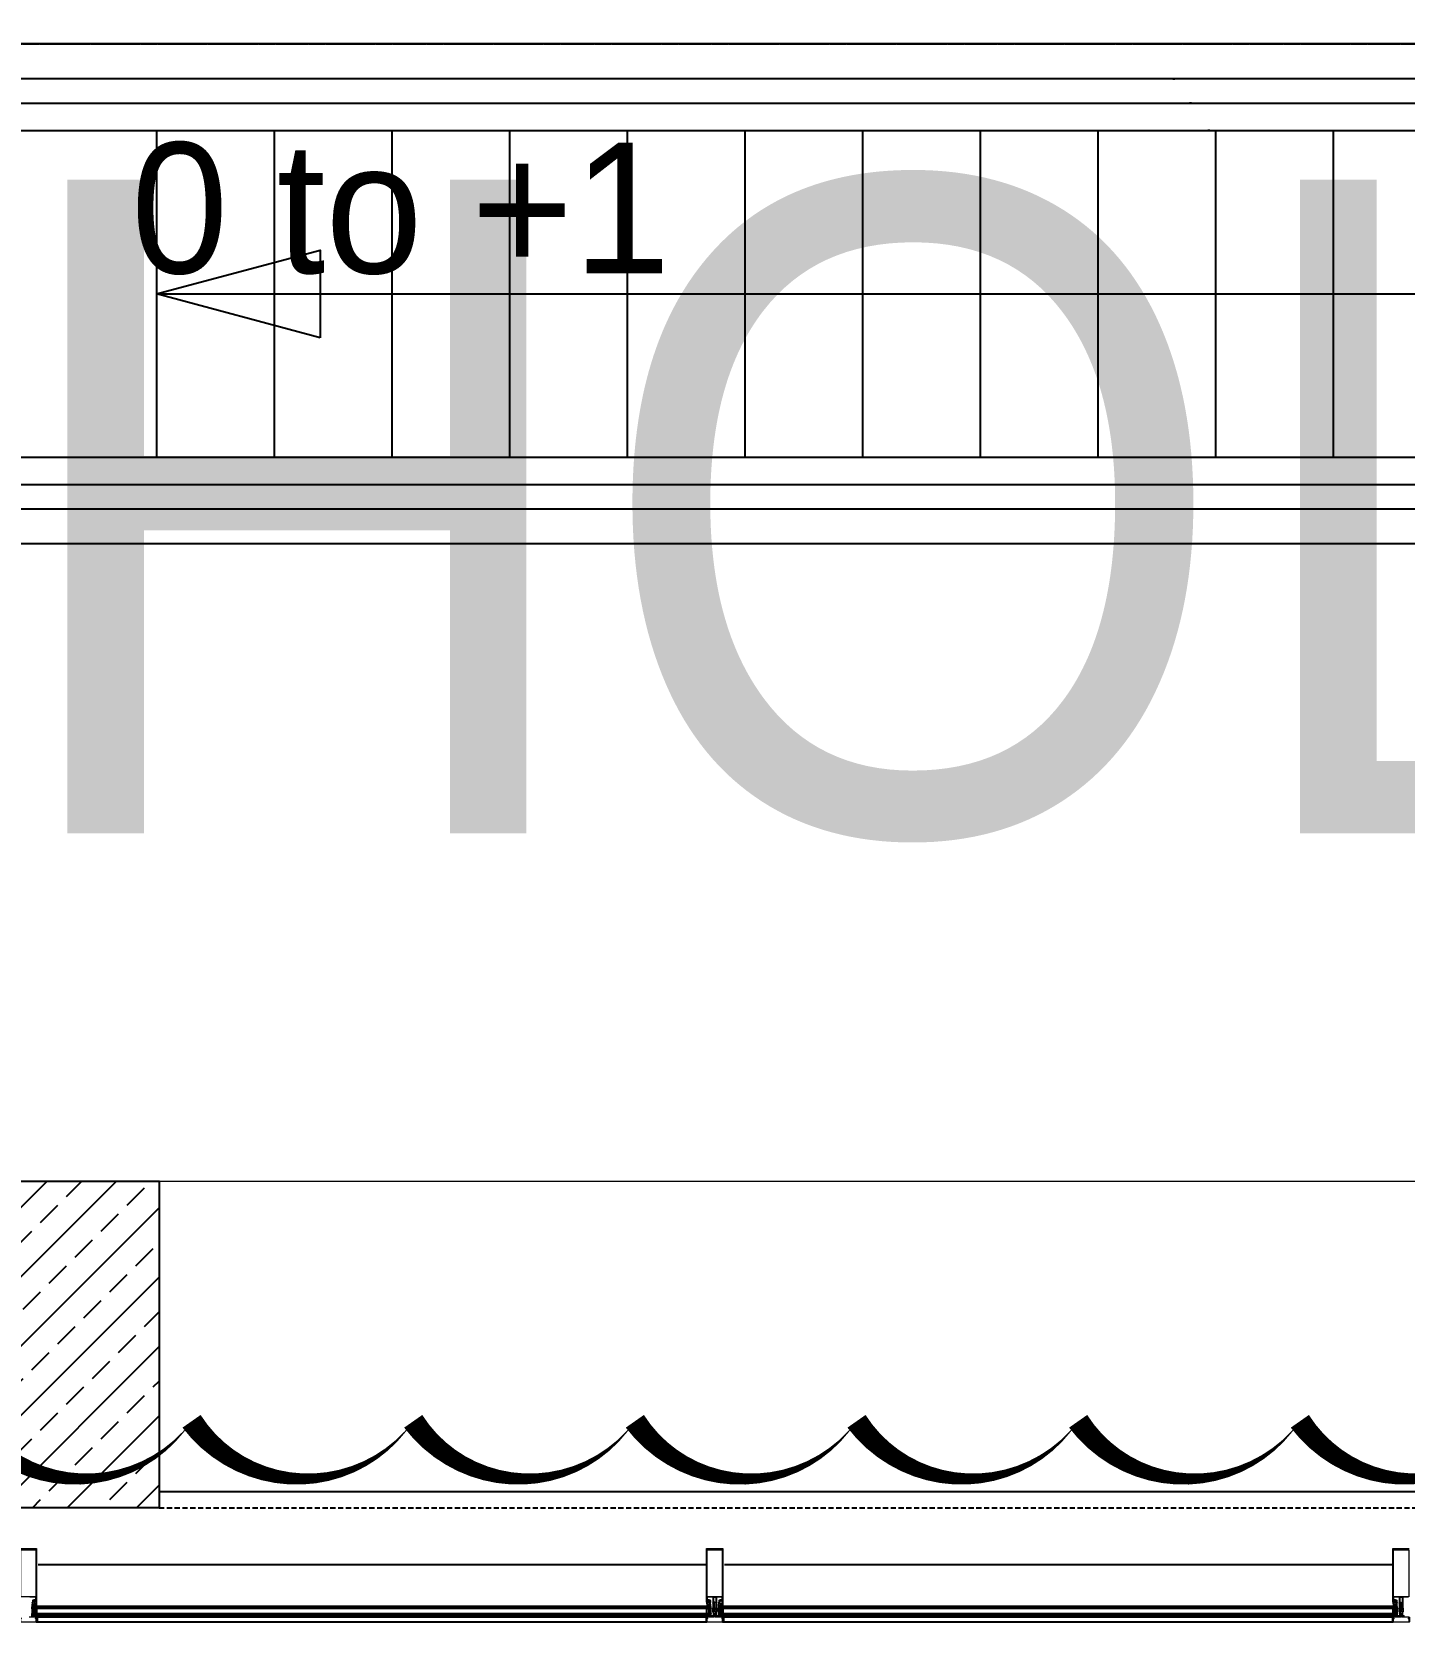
# Model space of a CAD drawing. Header units: metres. Extents: x -9891 to 773, y -8413 to 232.
# Drawn here: x -3397.4 to -2977.5, y -8413.1 to -7926.4 of the extents above; entities that cross this region are included whole.
import ezdxf

# ---------------------------------------------------------------- set-up
doc = ezdxf.new("R2010")
doc.units = ezdxf.units.M
doc.header["$LTSCALE"] = 0.01
doc.header["$MEASUREMENT"] = 0
doc.linetypes.add('DOT2', pattern=[0.125, 0, -0.125])
doc.linetypes.add('HIDDEN', pattern=[9.525, 6.35, -3.175])
doc.layers.get('0').update_dxf_attribs({"color": 30, "lineweight": 0})
for name, color, linetype, lineweight in [('Ag-040', 2, 'Continuous', 20), ('AG-Profile_Aluminium', 122, 'Continuous', 9), ('AG-Slab_Hole', 163, 'Continuous', 20), ('HOLD', 7, 'Continuous', 0)]:
    doc.layers.add(name, color=color, linetype=linetype, lineweight=lineweight)
for name, color, linetype in [('AG-ELEV-02', 152, 'Continuous'), ('AG-Hidden', 9, 'HIDDEN'), ('AR-ESCALATOR', 3, 'Continuous'), ('CAM', 1, 'Continuous'), ('V-0_Hatch_Concrete', 252, 'Continuous'), ('V-2_Column', 160, 'Continuous')]:
    doc.layers.add(name, color=color, linetype=linetype)
doc.styles.add('ARIAL-ING', font='arial.ttf')
doc.styles.add('IIS IKEA SANS', font='')
doc.styles.get('IIS IKEA SANS').set_extended_font_data('IKEA Sans')

# ---------------------------------------------------------------- blocks, each defined once
blk = doc.blocks.new('IIS_RoomInfo_2D')
at = {"style": 'IIS IKEA SANS'}
for tag, p, height in [('IIS_ROOMINFO_1:ROOMNAME', (-5.191, 1.615), 2), ('IIS_ROOMINFO_1:ROOMNO', (-5.191, -1.385), 2), ('IIS_ROOMINFO_1:ROOMM2', (-5.191, -3.635), 1.25)]:
    blk.add_attdef(tag, p, '', height=height, dxfattribs=at)
blk = doc.blocks.new('150714_ARSA$0$KOLON 80X120')
at = {"layer": 'V-0_Hatch_Concrete'}
h = blk.add_hatch(dxfattribs=at)
h.set_pattern_fill('ANSI33', color=256, scale=60)
h.set_pattern_definition([(45, (-19036.79, -4512.143), (-10.606602, 10.606602), []), (45, (-19026.183, -4512.143), (-10.606602, 10.606602), [7.5, -3.75])])
h.paths.add_polyline_path([(0, 100), (80, 100), (80, 0), (0, 0)])
at = {"layer": 'V-2_Column'}
blk.add_lwpolyline([(0, 100), (80, 100), (80, 0), (0, 0), (0, 100)], dxfattribs=at)
blk = doc.blocks.new('2VEST')
at = {"layer": 'AG-Slab_Hole', "ltscale": 0.3}
blk.add_lwpolyline([(-19400, -7600), (-11800, -7600), (-11800, -3520)], dxfattribs=at)
at = {"layer": 'AR-ESCALATOR', "linetype": 'DOT2', "ltscale": 0.001}
blk.add_line((-11850, -4120), (-20043.4, -4120), dxfattribs=at)
at = {"layer": 'AR-ESCALATOR'}
for points in [[(-11850, -4120), (-20499.9, -4120), (-20524, -4123.3, 0.286419), (-20538.4, -4134.8, 0.056277), (-20557.7, -4226.5)], [(-20558.1, -4301.5, 0.048643), (-20544.9, -4371, 0.290108), (-20530.8, -4383.3), (-20499.9, -4385), (-11850, -4385)], [(-20558.1, -5468.5, -0.048643), (-20544.9, -5399, -0.290108), (-20530.8, -5386.7), (-20499.9, -5385), (-11850, -5385)], [(-11850, -5650), (-20499.9, -5650), (-20524, -5646.7, -0.286419), (-20538.4, -5635.2, -0.056277), (-20557.7, -5543.5)]]:
    blk.add_lwpolyline(points, format="xyb", dxfattribs=at)
at = {"layer": 'AR-ESCALATOR', "linetype": 'DOT2', "ltscale": 0.001}
blk.add_lwpolyline([(-20043.4, -4120), (-11850, -4120)], dxfattribs=at)
at = {"layer": 'AR-ESCALATOR'}
for points in [[(-16370.7, -4120), (-16364.3, -4120)], [(-11850, -4226.5), (-21050, -4226.5), (-21050, -4301.5), (-11850, -4301.5)], [(-16298.6, -4226.5), (-16292.2, -4226.5)], [(-16292.2, -4226.5), (-16298.6, -4226.5)], [(-16241.4, -4301.5), (-16247.8, -4301.5)], [(-16247.8, -4301.5), (-16241.4, -4301.5)], [(-19407.7, -4385), (-19407.7, -5385)], [(-19047.7, -4385), (-19047.7, -5385)], [(-18687.7, -4385), (-18687.7, -5385)], [(-18327.7, -4385), (-18327.7, -5385)], [(-17967.7, -4385), (-17967.7, -5385)], [(-17607.7, -4385), (-17607.7, -5385)], [(-17247.7, -4385), (-17247.7, -5385)], [(-16887.7, -4385), (-16887.7, -5385)], [(-16527.7, -4385), (-16527.7, -5385)], [(-16184.8, -4385), (-16191.3, -4385)], [(-16167.7, -4385), (-16167.7, -5385)], [(-15807.7, -4385), (-15807.7, -5385)], [(-19407.7, -4885), (-11850, -4885)], [(-11850, -5543.5), (-21050, -5543.5), (-21050, -5468.5), (-11850, -5468.5)]]:
    blk.add_lwpolyline(points, dxfattribs=at)
blk.add_lwpolyline([(-18907.7, -5019), (-19407.7, -4885), (-18907.7, -4751)], close=True, dxfattribs=at)
blk = doc.blocks.new('A$C33B82F70')
at = {"layer": 'AG-ELEV-02', "ltscale": 2.5}
for p, q in [((-25200, -8150), (-17600, -8150)), ((-23525, -8374.1), (-25570.4, -8374.1)), ((-21425, -8374.1), (-23470.4, -8374.1))]:
    blk.add_line(p, q, dxfattribs=at)
at = {"layer": 'AG-ELEV-02'}
for p, q in [((-23524, -8550), (-25576, -8550)), ((-23525.1, -8534.3), (-25574.9, -8534.3)), ((-25573.5, -8534.3), (-25573.5, -8550)), ((-23526.5, -8534.3), (-23526.5, -8550)), ((-21424, -8550), (-23476, -8550)), ((-21425.1, -8534.3), (-23474.9, -8534.3)), ((-23473.5, -8534.3), (-23473.5, -8550)), ((-21426.5, -8534.3), (-21426.5, -8550)), ((-21426.5, -8534.3), (-21426.5, -8550))]:
    blk.add_line(p, q, dxfattribs=at)
at = {"layer": 'AG-Hidden', "ltscale": 250}
blk.add_line((-25200, -8200), (-17600, -8200), dxfattribs=at)
at = {"layer": 'AG-Profile_Aluminium'}
for points in [[(-25624.5, -8324.1), (-25575.5, -8324.1, -0.400911), (-25575, -8324.6), (-25575, -8488.3, -0.414214), (-25575.5, -8488.8), (-25577.3, -8488.8, -0.280185), (-25577.8, -8488.6), (-25578.2, -8487.7), (-25578.2, -8487.3), (-25577, -8487.3), (-25577, -8484.3, 0.414214), (-25577.5, -8483.8), (-25580.7, -8483.8), (-25581.2, -8483.3), (-25581.7, -8483.8), (-25584.9, -8483.8, 0.414214), (-25585.4, -8484.3), (-25585.4, -8487.3), (-25584.2, -8487.3), (-25584.2, -8487.7), (-25584.6, -8488.6, -0.280185), (-25585.1, -8488.8), (-25586.1, -8488.8, -0.414214), (-25586.6, -8488.3), (-25586.6, -8483.3, -0.414214), (-25585.1, -8481.8), (-25583.2, -8481.8), (-25583.2, -8481.3, -0.414214), (-25582.7, -8480.8), (-25579.7, -8480.8, -0.414214), (-25579.2, -8481.3), (-25579.2, -8481.8), (-25577, -8481.8), (-25577, -8475.3, 0.414214), (-25578.5, -8473.8), (-25595, -8473.8)], [(-21378.5, -8473.8), (-21395, -8473.8), (-21395, -8490.8), (-21394.4, -8490.8), (-21394.4, -8491.6, -0.414898), (-21394.6, -8491.8), (-21395, -8491.8), (-21395, -8509.8), (-21396, -8510.8), (-21397, -8510.8, -0.401727), (-21398.2, -8509.7), (-21397.7, -8509.4), (-21398.2, -8509.2), (-21398.2, -8508.3), (-21398.2, -8508.3), (-21397.7, -8508), (-21398.2, -8507.7), (-21398.2, -8506.9), (-21397.7, -8506.6), (-21398.2, -8506.3), (-21398.2, -8505.5), (-21397.7, -8505.2), (-21398.2, -8504.9), (-21398.2, -8504.1), (-21397.7, -8503.8), (-21398.2, -8503.5), (-21398.2, -8502.7), (-21397.7, -8502.4), (-21398.2, -8502.1), (-21398.2, -8501.3), (-21397.7, -8501), (-21398.2, -8500.7), (-21398.2, -8499.9), (-21397.7, -8499.6), (-21398.2, -8499.3), (-21398.2, -8498.4), (-21397.7, -8498.2), (-21398.2, -8497.9), (-21398.2, -8497), (-21397.7, -8496.7), (-21398.2, -8496.4), (-21398.2, -8495.6), (-21397.7, -8495.3), (-21398.2, -8495), (-21398.2, -8494.2), (-21397.7, -8493.9), (-21398.2, -8493.6), (-21398.2, -8493.2), (-21399.6, -8491.7, 0.414204), (-21400.3, -8491.7), (-21401.8, -8493.2), (-21401.8, -8494.3), (-21402.3, -8494.6), (-21401.8, -8494.9), (-21401.8, -8495.7), (-21402.3, -8496), (-21401.8, -8496.3), (-21401.8, -8497.2), (-21402.3, -8497.4), (-21401.8, -8497.7), (-21401.8, -8498.6), (-21402.3, -8498.9), (-21401.8, -8499.1), (-21401.8, -8500), (-21402.3, -8500.3), (-21401.8, -8500.6), (-21401.8, -8501.4), (-21402.3, -8501.7), (-21401.8, -8502), (-21401.8, -8502.8), (-21402.3, -8503.1), (-21401.8, -8503.4), (-21401.8, -8504.2), (-21402.3, -8504.5), (-21401.8, -8504.8), (-21401.8, -8505.6), (-21402.3, -8505.9), (-21401.8, -8506.2), (-21401.8, -8507), (-21402.3, -8507.3), (-21401.8, -8507.6), (-21401.8, -8508.5), (-21402.3, -8508.7), (-21401.8, -8509), (-21401.8, -8509.9), (-21402.3, -8510.2), (-21402, -8510.3, -0.259555), (-21403, -8510.8), (-21404, -8510.8), (-21405, -8509.8), (-21405, -8491.8), (-21405.4, -8491.8, -0.414214), (-21405.6, -8491.6), (-21405.6, -8490.8), (-21405, -8490.8), (-21405, -8473.8), (-21421.5, -8473.8, 0.414214), (-21423, -8475.3), (-21423, -8481.8), (-21420.8, -8481.8), (-21420.8, -8481.3, -0.414214), (-21420.3, -8480.8), (-21417.3, -8480.8, -0.414214), (-21416.8, -8481.3), (-21416.8, -8481.8), (-21414.9, -8481.8, -0.414214), (-21413.4, -8483.3), (-21413.4, -8488.3, -0.414214), (-21413.9, -8488.8), (-21414.9, -8488.8, -0.280185), (-21415.4, -8488.6), (-21415.8, -8487.7), (-21415.8, -8487.3), (-21414.6, -8487.3), (-21414.6, -8484.3, 0.414214), (-21415.1, -8483.8), (-21418.3, -8483.8), (-21418.8, -8483.3), (-21419.3, -8483.8), (-21422.5, -8483.8, 0.414214), (-21423, -8484.3), (-21423, -8487.3), (-21421.8, -8487.3), (-21421.8, -8487.7), (-21422.2, -8488.6, -0.280185), (-21422.7, -8488.8), (-21424.5, -8488.8, -0.414214), (-21425, -8488.3), (-21425, -8324.6, -0.414214), (-21424.5, -8324.1), (-21375.5, -8324.1, -0.400911)]]:
    blk.add_lwpolyline(points, format="xyb", dxfattribs=at)
for points in [[(-25576.8, -8472), (-25623.1, -8472), (-25623.1, -8328.1), (-25576.8, -8328.1)], [(-23476.8, -8472), (-23523.1, -8472), (-23523.1, -8328.1), (-23476.8, -8328.1)], [(-21376.8, -8472), (-21423.1, -8472), (-21423.1, -8328.1), (-21376.8, -8328.1)], [(-23503, -8523.6), (-23497, -8523.6), (-23497, -8517.8), (-23503, -8517.8)], [(-21403, -8523.6), (-21397, -8523.6), (-21397, -8517.8), (-21403, -8517.8)]]:
    blk.add_lwpolyline(points, close=True, dxfattribs=at)
for points in [[(-23484.2, -8487.7), (-23484.6, -8488.6, -0.280185), (-23485.1, -8488.8), (-23486.1, -8488.8, -0.414214), (-23486.6, -8488.3), (-23486.6, -8483.3, -0.414214), (-23485.1, -8481.8), (-23483.2, -8481.8), (-23483.2, -8481.3, -0.414214), (-23482.7, -8480.8), (-23479.7, -8480.8, -0.414214), (-23479.2, -8481.3), (-23479.2, -8481.8), (-23477, -8481.8), (-23477, -8475.3, 0.414214), (-23478.5, -8473.8), (-23495, -8473.8), (-23495, -8490.8), (-23494.4, -8490.8), (-23494.4, -8491.6, -0.414898), (-23494.6, -8491.8), (-23495, -8491.8), (-23495, -8509.8), (-23496, -8510.8), (-23497, -8510.8, -0.401727), (-23498.2, -8509.7), (-23497.7, -8509.4), (-23498.2, -8509.2), (-23498.2, -8508.3), (-23498.2, -8508.3), (-23497.7, -8508), (-23498.2, -8507.7), (-23498.2, -8506.9), (-23497.7, -8506.6), (-23498.2, -8506.3), (-23498.2, -8505.5), (-23497.7, -8505.2), (-23498.2, -8504.9), (-23498.2, -8504.1), (-23497.7, -8503.8), (-23498.2, -8503.5), (-23498.2, -8502.7), (-23497.7, -8502.4), (-23498.2, -8502.1), (-23498.2, -8501.3), (-23497.7, -8501), (-23498.2, -8500.7), (-23498.2, -8499.9), (-23497.7, -8499.6), (-23498.2, -8499.3), (-23498.2, -8498.4), (-23497.7, -8498.2), (-23498.2, -8497.9), (-23498.2, -8497), (-23497.7, -8496.7), (-23498.2, -8496.4), (-23498.2, -8495.6), (-23497.7, -8495.3), (-23498.2, -8495), (-23498.2, -8494.2), (-23497.7, -8493.9), (-23498.2, -8493.6), (-23498.2, -8493.2), (-23499.6, -8491.7, 0.414204), (-23500.3, -8491.7), (-23501.8, -8493.2), (-23501.8, -8494.3), (-23502.3, -8494.6), (-23501.8, -8494.9), (-23501.8, -8495.7), (-23502.3, -8496), (-23501.8, -8496.3), (-23501.8, -8497.2), (-23502.3, -8497.4), (-23501.8, -8497.7), (-23501.8, -8498.6), (-23502.3, -8498.9), (-23501.8, -8499.1), (-23501.8, -8500), (-23502.3, -8500.3), (-23501.8, -8500.6), (-23501.8, -8501.4), (-23502.3, -8501.7), (-23501.8, -8502), (-23501.8, -8502.8), (-23502.3, -8503.1), (-23501.8, -8503.4), (-23501.8, -8504.2), (-23502.3, -8504.5), (-23501.8, -8504.8), (-23501.8, -8505.6), (-23502.3, -8505.9), (-23501.8, -8506.2), (-23501.8, -8507), (-23502.3, -8507.3), (-23501.8, -8507.6), (-23501.8, -8508.5), (-23502.3, -8508.7), (-23501.8, -8509), (-23501.8, -8509.9), (-23502.3, -8510.2), (-23502, -8510.3, -0.259555), (-23503, -8510.8), (-23504, -8510.8), (-23505, -8509.8), (-23505, -8491.8), (-23505.4, -8491.8, -0.414214), (-23505.6, -8491.6), (-23505.6, -8490.8), (-23505, -8490.8), (-23505, -8473.8), (-23521.5, -8473.8, 0.414214), (-23523, -8475.3), (-23523, -8481.8), (-23520.8, -8481.8), (-23520.8, -8481.3, -0.414214), (-23520.3, -8480.8), (-23517.3, -8480.8, -0.414214), (-23516.8, -8481.3), (-23516.8, -8481.8), (-23514.9, -8481.8, -0.414214), (-23513.4, -8483.3), (-23513.4, -8488.3, -0.414214), (-23513.9, -8488.8), (-23514.9, -8488.8, -0.280185), (-23515.4, -8488.6), (-23515.8, -8487.7), (-23515.8, -8487.3), (-23514.6, -8487.3), (-23514.6, -8484.3, 0.414214), (-23515.1, -8483.8), (-23518.3, -8483.8), (-23518.8, -8483.3), (-23519.3, -8483.8), (-23522.5, -8483.8, 0.414214), (-23523, -8484.3), (-23523, -8487.3), (-23521.8, -8487.3), (-23521.8, -8487.7), (-23522.2, -8488.6, -0.280185), (-23522.7, -8488.8), (-23524.5, -8488.8, -0.414214), (-23525, -8488.3), (-23525, -8324.6, -0.414214), (-23524.5, -8324.1), (-23475.5, -8324.1, -0.400911), (-23475, -8324.6), (-23475, -8488.3, -0.414214), (-23475.5, -8488.8), (-23477.3, -8488.8, -0.280185), (-23477.8, -8488.6), (-23478.2, -8487.7), (-23478.2, -8487.3), (-23477, -8487.3), (-23477, -8484.3, 0.414214), (-23477.5, -8483.8), (-23480.7, -8483.8), (-23481.2, -8483.3), (-23481.7, -8483.8), (-23484.9, -8483.8, 0.414214), (-23485.4, -8484.3), (-23485.4, -8487.3), (-23484.2, -8487.3)], [(-23498.2, -8529.1), (-23498.2, -8529.5), (-23497.8, -8530.4, 0.280182), (-23497.3, -8530.6), (-23495.5, -8530.6, 0.414214), (-23495, -8530.1), (-23495, -8520.7, -0.198912), (-23494.4, -8519.3), (-23493.6, -8518.4, 0.198912), (-23493, -8517), (-23493, -8507.1, 0.414214), (-23493.5, -8506.6), (-23494.3, -8506.6, 0.414214), (-23494.8, -8507.1), (-23494.8, -8515.4, -0.414156), (-23495.3, -8515.9), (-23498.7, -8515.9, -0.414272), (-23499.2, -8515.4), (-23499.2, -8514.4, -0.414214), (-23499.1, -8514.3), (-23498.8, -8514.3, -0.244698), (-23498.7, -8514.3), (-23498.1, -8515.3, 0.414214), (-23497.8, -8515.3), (-23497.4, -8515.1), (-23498.4, -8513.8, 0.244698), (-23498.6, -8513.7), (-23498.9, -8513.7, -0.414214), (-23499.2, -8513.4), (-23499.2, -8512.1, -0.414214), (-23499.1, -8512), (-23498.8, -8512, -0.244698), (-23498.7, -8512.1), (-23498.1, -8513.1, 0.414214), (-23497.8, -8513.1), (-23497.4, -8512.9), (-23498.4, -8511.6, 0.244698), (-23498.6, -8511.4), (-23498.9, -8511.4, -0.414214), (-23499.2, -8511.1), (-23499.2, -8509.9, -0.414214), (-23499.1, -8509.8), (-23498.8, -8509.8, -0.244698), (-23498.7, -8509.8), (-23498.1, -8510.8, 0.414214), (-23497.8, -8510.9), (-23497.4, -8510.7), (-23498.4, -8509.3, 0.244698), (-23498.6, -8509.2), (-23498.9, -8509.2, -0.414214), (-23499.2, -8508.9), (-23499.2, -8507.7, -0.414214), (-23499.1, -8507.6), (-23498.8, -8507.6, -0.244698), (-23498.7, -8507.6), (-23498.1, -8508.6, 0.414214), (-23497.8, -8508.7), (-23497.4, -8508.4), (-23498.4, -8507.1, 0.244698), (-23498.6, -8507), (-23498.9, -8507, -0.414214), (-23499.2, -8506.7), (-23499.2, -8505.4, -0.414214), (-23499.1, -8505.3), (-23499, -8505.3, -0.244698), (-23498.9, -8505.4), (-23498.1, -8506.6, 0.414214), (-23497.8, -8506.6), (-23497.4, -8506.4), (-23499.1, -8504.1, 0), (-23499.1, -8504.1, 0.244698), (-23499.9, -8503.6), (-23500.1, -8503.6, 0.244698), (-23501, -8504.1), (-23502.6, -8506.4), (-23502.2, -8506.6, 0.414214), (-23502, -8506.6), (-23501.1, -8505.4, -0.244698), (-23501.1, -8505.3), (-23500.9, -8505.3, -0.414214), (-23500.8, -8505.4), (-23500.8, -8506.7, -0.414214), (-23501.1, -8507), (-23501.4, -8507, 0.244698), (-23501.6, -8507.1), (-23502.6, -8508.4), (-23502.2, -8508.7, 0.414214), (-23502, -8508.6), (-23501.3, -8507.6, -0.244698), (-23501.2, -8507.6), (-23500.9, -8507.6, -0.414214), (-23500.8, -8507.7), (-23500.8, -8508.9, -0.414214), (-23501.1, -8509.2), (-23501.4, -8509.2, 0.244698), (-23501.6, -8509.3), (-23502.6, -8510.7), (-23502.2, -8510.9, 0.414214), (-23502, -8510.8), (-23501.3, -8509.8, -0.244698), (-23501.2, -8509.8), (-23500.9, -8509.8, -0.414214), (-23500.8, -8509.9), (-23500.8, -8511.1, -0.414214), (-23501.1, -8511.4), (-23501.4, -8511.4, 0.244698), (-23501.6, -8511.6), (-23502.6, -8512.9), (-23502.2, -8513.1, 0.414214), (-23502, -8513.1), (-23501.3, -8512.1, -0.244698), (-23501.2, -8512), (-23500.9, -8512, -0.414214), (-23500.8, -8512.1), (-23500.8, -8513.4, -0.414214), (-23501.1, -8513.7), (-23501.4, -8513.7, 0.244698), (-23501.6, -8513.8), (-23502.6, -8515.1), (-23502.2, -8515.3, 0.414214), (-23502, -8515.3), (-23501.3, -8514.3, -0.244698), (-23501.2, -8514.3), (-23500.9, -8514.3, -0.414214), (-23500.8, -8514.4), (-23500.8, -8515.4, -0.414214), (-23501.3, -8515.9), (-23504.7, -8515.9, -0.414214), (-23505.2, -8515.4), (-23505.2, -8507.1, 0.414214), (-23505.7, -8506.6), (-23506.5, -8506.6, 0.414214), (-23507, -8507.1), (-23507, -8517, 0.198912), (-23506.4, -8518.4), (-23505.6, -8519.3, -0.198912), (-23505, -8520.7), (-23505, -8530.1, 0.414214), (-23504.5, -8530.6), (-23502.7, -8530.6, 0.280182), (-23502.2, -8530.4), (-23501.8, -8529.5), (-23501.8, -8529.1), (-23503, -8529.1), (-23503, -8526.1, -0.414214), (-23502.5, -8525.6), (-23500.5, -8525.6), (-23500, -8525.1), (-23499.5, -8525.6), (-23497.5, -8525.6, -0.414214), (-23497, -8526.1), (-23497, -8529.1)], [(-23499.6, -8489.1, 0.414204), (-23500.3, -8489.1), (-23502.3, -8491.1, -0.668177), (-23503.1, -8490.7), (-23503.1, -8473.8), (-23496.8, -8473.8), (-23496.8, -8490.7, -0.668169), (-23497.7, -8491.1)], [(-21398.2, -8529.1), (-21398.2, -8529.5), (-21397.8, -8530.4, 0.280182), (-21397.3, -8530.6), (-21395.5, -8530.6, 0.414214), (-21395, -8530.1), (-21395, -8520.7, -0.198912), (-21394.4, -8519.3), (-21393.6, -8518.4, 0.198912), (-21393, -8517), (-21393, -8507.1, 0.414214), (-21393.5, -8506.6), (-21394.3, -8506.6, 0.414214), (-21394.8, -8507.1), (-21394.8, -8515.4, -0.414156), (-21395.3, -8515.9), (-21398.7, -8515.9, -0.414272), (-21399.2, -8515.4), (-21399.2, -8514.4, -0.414214), (-21399.1, -8514.3), (-21398.8, -8514.3, -0.244698), (-21398.7, -8514.3), (-21398.1, -8515.3, 0.414214), (-21397.8, -8515.3), (-21397.4, -8515.1), (-21398.4, -8513.8, 0.244698), (-21398.6, -8513.7), (-21398.9, -8513.7, -0.414214), (-21399.2, -8513.4), (-21399.2, -8512.1, -0.414214), (-21399.1, -8512), (-21398.8, -8512, -0.244698), (-21398.7, -8512.1), (-21398.1, -8513.1, 0.414214), (-21397.8, -8513.1), (-21397.4, -8512.9), (-21398.4, -8511.6, 0.244698), (-21398.6, -8511.4), (-21398.9, -8511.4, -0.414214), (-21399.2, -8511.1), (-21399.2, -8509.9, -0.414214), (-21399.1, -8509.8), (-21398.8, -8509.8, -0.244698), (-21398.7, -8509.8), (-21398.1, -8510.8, 0.414214), (-21397.8, -8510.9), (-21397.4, -8510.7), (-21398.4, -8509.3, 0.244698), (-21398.6, -8509.2), (-21398.9, -8509.2, -0.414214), (-21399.2, -8508.9), (-21399.2, -8507.7, -0.414214), (-21399.1, -8507.6), (-21398.8, -8507.6, -0.244698), (-21398.7, -8507.6), (-21398.1, -8508.6, 0.414214), (-21397.8, -8508.7), (-21397.4, -8508.4), (-21398.4, -8507.1, 0.244698), (-21398.6, -8507), (-21398.9, -8507, -0.414214), (-21399.2, -8506.7), (-21399.2, -8505.4, -0.414214), (-21399.1, -8505.3), (-21399, -8505.3, -0.244698), (-21398.9, -8505.4), (-21398.1, -8506.6, 0.414214), (-21397.8, -8506.6), (-21397.4, -8506.4), (-21399.1, -8504.1, 0), (-21399.1, -8504.1, 0.244698), (-21399.9, -8503.6), (-21400.1, -8503.6, 0.244698), (-21401, -8504.1), (-21402.6, -8506.4), (-21402.2, -8506.6, 0.414214), (-21402, -8506.6), (-21401.1, -8505.4, -0.244698), (-21401.1, -8505.3), (-21400.9, -8505.3, -0.414214), (-21400.8, -8505.4), (-21400.8, -8506.7, -0.414214), (-21401.1, -8507), (-21401.4, -8507, 0.244698), (-21401.6, -8507.1), (-21402.6, -8508.4), (-21402.2, -8508.7, 0.414214), (-21402, -8508.6), (-21401.3, -8507.6, -0.244698), (-21401.2, -8507.6), (-21400.9, -8507.6, -0.414214), (-21400.8, -8507.7), (-21400.8, -8508.9, -0.414214), (-21401.1, -8509.2), (-21401.4, -8509.2, 0.244698), (-21401.6, -8509.3), (-21402.6, -8510.7), (-21402.2, -8510.9, 0.414214), (-21402, -8510.8), (-21401.3, -8509.8, -0.244698), (-21401.2, -8509.8), (-21400.9, -8509.8, -0.414214), (-21400.8, -8509.9), (-21400.8, -8511.1, -0.414214), (-21401.1, -8511.4), (-21401.4, -8511.4, 0.244698), (-21401.6, -8511.6), (-21402.6, -8512.9), (-21402.2, -8513.1, 0.414214), (-21402, -8513.1), (-21401.3, -8512.1, -0.244698), (-21401.2, -8512), (-21400.9, -8512, -0.414214), (-21400.8, -8512.1), (-21400.8, -8513.4, -0.414214), (-21401.1, -8513.7), (-21401.4, -8513.7, 0.244698), (-21401.6, -8513.8), (-21402.6, -8515.1), (-21402.2, -8515.3, 0.414214), (-21402, -8515.3), (-21401.3, -8514.3, -0.244698), (-21401.2, -8514.3), (-21400.9, -8514.3, -0.414214), (-21400.8, -8514.4), (-21400.8, -8515.4, -0.414214), (-21401.3, -8515.9), (-21404.7, -8515.9, -0.414214), (-21405.2, -8515.4), (-21405.2, -8507.1, 0.414214), (-21405.7, -8506.6), (-21406.5, -8506.6, 0.414214), (-21407, -8507.1), (-21407, -8517, 0.198912), (-21406.4, -8518.4), (-21405.6, -8519.3, -0.198912), (-21405, -8520.7), (-21405, -8530.1, 0.414214), (-21404.5, -8530.6), (-21402.7, -8530.6, 0.280182), (-21402.2, -8530.4), (-21401.8, -8529.5), (-21401.8, -8529.1), (-21403, -8529.1), (-21403, -8526.1, -0.414214), (-21402.5, -8525.6), (-21400.5, -8525.6), (-21400, -8525.1), (-21399.5, -8525.6), (-21397.5, -8525.6, -0.414214), (-21397, -8526.1), (-21397, -8529.1)], [(-21399.6, -8489.1, 0.414204), (-21400.3, -8489.1), (-21402.3, -8491.1, -0.668177), (-21403.1, -8490.7), (-21403.1, -8473.8), (-21396.8, -8473.8), (-21396.8, -8490.7, -0.668169), (-21397.7, -8491.1)], [(-25600, -8548.7), (-25576, -8548.7, 0.415475), (-25575.8, -8548.5), (-25575.8, -8540.6), (-25577.2, -8539.5, -0.734294), (-25575.8, -8536.3, 0.180054), (-25575.2, -8536.1), (-25575.2, -8534.7, -1.029401), (-25574.5, -8534.7), (-25574.5, -8548.5, -0.414214), (-25576, -8550), (-25624, -8550, -0.414214), (-25625.5, -8548.5), (-25625.5, -8534.7, -1.029594), (-25624.8, -8534.7), (-25624.8, -8536.1, 0.18004), (-25624.2, -8536.3, -0.734976), (-25622.8, -8539.5), (-25624.2, -8540.6), (-25624.2, -8548.5, 0.415536), (-25624, -8548.7)], [(-23500, -8548.7), (-23476, -8548.7, 0.415475), (-23475.8, -8548.5), (-23475.8, -8540.6), (-23477.2, -8539.5, -0.734294), (-23475.8, -8536.3, 0.180054), (-23475.2, -8536.1), (-23475.2, -8534.7, -1.029401), (-23474.5, -8534.7), (-23474.5, -8548.5, -0.414214), (-23476, -8550), (-23524, -8550, -0.414214), (-23525.5, -8548.5), (-23525.5, -8534.7, -1.029594), (-23524.8, -8534.7), (-23524.8, -8536.1, 0.18004), (-23524.2, -8536.3, -0.734976), (-23522.8, -8539.5), (-23524.2, -8540.6), (-23524.2, -8548.5, 0.415536), (-23524, -8548.7)], [(-21400, -8548.7), (-21376, -8548.7, 0.415475), (-21375.8, -8548.5), (-21375.8, -8540.6), (-21377.2, -8539.5, -0.734294), (-21375.8, -8536.3, 0.180054), (-21375.2, -8536.1), (-21375.2, -8534.7, -1.029401), (-21374.5, -8534.7), (-21374.5, -8548.5, -0.414214), (-21376, -8550), (-21424, -8550, -0.414214), (-21425.5, -8548.5), (-21425.5, -8534.7, -1.029594), (-21424.8, -8534.7), (-21424.8, -8536.1, 0.18004), (-21424.2, -8536.3, -0.734976), (-21422.8, -8539.5), (-21424.2, -8540.6), (-21424.2, -8548.5, 0.415536), (-21424, -8548.7)]]:
    blk.add_lwpolyline(points, format="xyb", close=True, dxfattribs=at)
at = {"layer": 'AG-Profile_Aluminium', "color": 9}
for points in [[(-25585.1, -8501.9, -0.433199), (-25588.3, -8498.9), (-25587.4, -8490.1, 0.414214), (-25587.7, -8489.8), (-25588.1, -8489.8, -0.414214), (-25588.4, -8489.5), (-25588.4, -8489.1, -0.414214), (-25588.1, -8488.8), (-25585.1, -8488.8, 0.414214), (-25584.1, -8487.8), (-25584.1, -8486.5), (-25585.1, -8486.5), (-25585.1, -8486, -0.384615), (-25577.3, -8486), (-25577.3, -8486.5), (-25578.4, -8486.5), (-25578.4, -8487.8, 0.414214), (-25577.4, -8488.8), (-25575, -8488.8), (-25575.3, -8500.5, -0.213288), (-25576.7, -8501.8, 0.005109)], [(-25576.5, -8498.8), (-25577, -8498.8), (-25577.1, -8498.3), (-25585.3, -8497.4), (-25585.4, -8497.8), (-25585.9, -8497.8), (-25586.8, -8498.9, 0.436697), (-25584.6, -8500.9, -0.010178), (-25576.6, -8500.7, 0.26621), (-25576.3, -8500.2), (-25576, -8499.3, 0.414214)], [(-25584.3, -8495, -0.425894), (-25584.8, -8494.4), (-25584.4, -8492.3, -0.3686), (-25583.9, -8491.8), (-25579, -8491.8, -0.375315), (-25578.5, -8492.3), (-25578.1, -8495.1, -0.490444), (-25578.6, -8495.6)], [(-25582.6, -8485.7, -0.142901), (-25579.9, -8485.7), (-25579.9, -8488.5, -0.414214), (-25580.2, -8488.8), (-25582.3, -8488.8, -0.414214), (-25582.6, -8488.5)], [(-23514.9, -8501.9, 0.433199), (-23511.7, -8498.9), (-23512.6, -8490.1, -0.414214), (-23512.3, -8489.8), (-23511.9, -8489.8, 0.414214), (-23511.6, -8489.5), (-23511.6, -8489.1, 0.414214), (-23511.9, -8488.8), (-23514.9, -8488.8, -0.414214), (-23515.9, -8487.8), (-23515.9, -8486.5), (-23514.9, -8486.5), (-23514.9, -8486, 0.384615), (-23522.7, -8486), (-23522.7, -8486.5), (-23521.6, -8486.5), (-23521.6, -8487.8, -0.414214), (-23522.6, -8488.8), (-23525, -8488.8), (-23524.7, -8500.5, 0.213288), (-23523.3, -8501.8, -0.005109)], [(-23523.5, -8498.8), (-23523, -8498.8), (-23522.9, -8498.3), (-23514.7, -8497.4), (-23514.6, -8497.8), (-23514.1, -8497.8), (-23513.2, -8498.9, -0.436697), (-23515.4, -8500.9, 0.010178), (-23523.4, -8500.7, -0.26621), (-23523.7, -8500.2), (-23524, -8499.3, -0.414214)], [(-23515.7, -8495, 0.425894), (-23515.2, -8494.4), (-23515.6, -8492.3, 0.3686), (-23516.1, -8491.8), (-23521, -8491.8, 0.375315), (-23521.5, -8492.3), (-23521.9, -8495.1, 0.490444), (-23521.4, -8495.6)], [(-23517.4, -8485.7, 0.142901), (-23520.1, -8485.7), (-23520.1, -8488.5, 0.414214), (-23519.8, -8488.8), (-23517.7, -8488.8, 0.414214), (-23517.4, -8488.5)], [(-23485.1, -8501.9, -0.433199), (-23488.3, -8498.9), (-23487.4, -8490.1, 0.414214), (-23487.7, -8489.8), (-23488.1, -8489.8, -0.414214), (-23488.4, -8489.5), (-23488.4, -8489.1, -0.414214), (-23488.1, -8488.8), (-23485.1, -8488.8, 0.414214), (-23484.1, -8487.8), (-23484.1, -8486.5), (-23485.1, -8486.5), (-23485.1, -8486, -0.384615), (-23477.3, -8486), (-23477.3, -8486.5), (-23478.4, -8486.5), (-23478.4, -8487.8, 0.414214), (-23477.4, -8488.8), (-23475, -8488.8), (-23475.3, -8500.5, -0.213288), (-23476.7, -8501.8, 0.005109)], [(-23476.5, -8498.8), (-23477, -8498.8), (-23477.1, -8498.3), (-23485.3, -8497.4), (-23485.4, -8497.8), (-23485.9, -8497.8), (-23486.8, -8498.9, 0.436697), (-23484.6, -8500.9, -0.010178), (-23476.6, -8500.7, 0.26621), (-23476.3, -8500.2), (-23476, -8499.3, 0.414214)], [(-23484.3, -8495, -0.425894), (-23484.8, -8494.4), (-23484.4, -8492.3, -0.3686), (-23483.9, -8491.8), (-23479, -8491.8, -0.375315), (-23478.5, -8492.3), (-23478.1, -8495.1, -0.490444), (-23478.6, -8495.6)], [(-21414.9, -8501.9, 0.433199), (-21411.7, -8498.9), (-21412.6, -8490.1, -0.414214), (-21412.3, -8489.8), (-21411.9, -8489.8, 0.414214), (-21411.6, -8489.5), (-21411.6, -8489.1, 0.414214), (-21411.9, -8488.8), (-21414.9, -8488.8, -0.414214), (-21415.9, -8487.8), (-21415.9, -8486.5), (-21414.9, -8486.5), (-21414.9, -8486, 0.384615), (-21422.7, -8486), (-21422.7, -8486.5), (-21421.6, -8486.5), (-21421.6, -8487.8, -0.414214), (-21422.6, -8488.8), (-21425, -8488.8), (-21424.7, -8500.5, 0.213288), (-21423.3, -8501.8, -0.005109)], [(-21423.5, -8498.8), (-21423, -8498.8), (-21422.9, -8498.3), (-21414.7, -8497.4), (-21414.6, -8497.8), (-21414.1, -8497.8), (-21413.2, -8498.9, -0.436697), (-21415.4, -8500.9, 0.010178), (-21423.4, -8500.7, -0.26621), (-21423.7, -8500.2), (-21424, -8499.3, -0.414214)], [(-21415.7, -8495, 0.425894), (-21415.2, -8494.4), (-21415.6, -8492.3, 0.3686), (-21416.1, -8491.8), (-21421, -8491.8, 0.375315), (-21421.5, -8492.3), (-21421.9, -8495.1, 0.490444), (-21421.4, -8495.6)], [(-21417.4, -8485.7, 0.142901), (-21420.1, -8485.7), (-21420.1, -8488.5, 0.414214), (-21419.8, -8488.8), (-21417.7, -8488.8, 0.414214), (-21417.4, -8488.5)], [(-23486.4, -8530.5), (-23486.8, -8531.4), (-23487.7, -8531.4), (-23487.4, -8530.5, 0.834458), (-23487.9, -8530.5), (-23488.3, -8531.4), (-23489.2, -8531.4), (-23488.9, -8530.5, 0.834458), (-23489.4, -8530.5), (-23489.8, -8531.4), (-23490.7, -8531.4), (-23490.8, -8531.1, 0.363249), (-23491, -8530.9), (-23497.4, -8530.9, -0.414214), (-23498.4, -8529.9), (-23498.4, -8529.1), (-23497.3, -8529.1), (-23497.3, -8528.6, 0.543452), (-23502.7, -8528.6), (-23502.7, -8529.1), (-23501.7, -8529.1), (-23501.7, -8529.9, -0.414214), (-23502.7, -8530.9), (-23509, -8530.9, 0.363249), (-23509.3, -8531.1), (-23509.3, -8531.4), (-23510.2, -8531.4), (-23510.8, -8530.6, 0.834458), (-23511.3, -8530.6), (-23510.8, -8531.4), (-23511.7, -8531.4), (-23512.3, -8530.6, 0.834458), (-23512.8, -8530.6), (-23512.3, -8531.4), (-23513.2, -8531.4), (-23513.8, -8530.6, 0.834458), (-23514.3, -8530.6), (-23513.8, -8531.4), (-23514.7, -8531.4), (-23515.3, -8530.6, 0.834458), (-23515.8, -8530.6), (-23515.3, -8531.4), (-23516.2, -8531.4), (-23516.8, -8530.6, 0.834458), (-23517.3, -8530.6), (-23516.8, -8531.4), (-23517.7, -8531.4), (-23518.3, -8530.6, 0.834458), (-23518.8, -8530.6), (-23518.3, -8531.4), (-23519.2, -8531.4), (-23519.8, -8530.6, 0.834458), (-23520.3, -8530.6), (-23519.8, -8531.4), (-23520.7, -8531.4), (-23521.3, -8530.6, 0.834458), (-23521.8, -8530.6), (-23521.3, -8531.4), (-23522.2, -8531.4), (-23522.8, -8530.6, 0.834458), (-23523.3, -8530.6), (-23522.8, -8531.4), (-23523.7, -8531.4), (-23524.3, -8530.6, 0.833224), (-23524.8, -8530.6), (-23524.8, -8530.7, -0.121295), (-23524.5, -8531.5, -0.083975), (-23526.7, -8530.4, 0.853065), (-23526.9, -8530.8, -0.075674), (-23525.1, -8533.1, 0.344474), (-23524.1, -8533.9), (-23502.2, -8533.9, 0.253164), (-23501.4, -8533.4, -0.541002), (-23498.6, -8533.4, 0.253164), (-23497.8, -8533.9), (-23475.9, -8533.9, 0.344474), (-23474.9, -8533.1, -0.075525), (-23473.2, -8530.8, 0.853065), (-23473.5, -8530.4, -0.085692), (-23475.5, -8531.5, -0.114183), (-23475.3, -8530.6), (-23475.4, -8530.5, 0.833224), (-23475.9, -8530.5), (-23476.3, -8531.4), (-23477.2, -8531.4), (-23476.9, -8530.5, 0.834458), (-23477.4, -8530.5), (-23477.8, -8531.4), (-23478.7, -8531.4), (-23478.4, -8530.5, 0.834458), (-23478.9, -8530.5), (-23479.3, -8531.4), (-23480.2, -8531.4), (-23479.9, -8530.5, 0.834458), (-23480.4, -8530.5), (-23480.8, -8531.4), (-23481.7, -8531.4), (-23481.4, -8530.5, 0.834458), (-23481.9, -8530.5), (-23482.3, -8531.4), (-23483.2, -8531.4), (-23482.9, -8530.5, 0.834458), (-23483.4, -8530.5), (-23483.8, -8531.4), (-23484.7, -8531.4), (-23484.4, -8530.5, 0.834458), (-23484.9, -8530.5), (-23485.3, -8531.4), (-23486.2, -8531.4), (-23485.9, -8530.5, 0.834458)]]:
    blk.add_lwpolyline(points, format="xyb", close=True, dxfattribs=at)
for points in [[(-25597.8, -8533.9), (-25575.9, -8533.9, 0.344474), (-25574.9, -8533.1, -0.075525), (-25573.2, -8530.8, 0.853065), (-25573.5, -8530.4, -0.085692), (-25575.5, -8531.5, -0.114183), (-25575.3, -8530.6), (-25575.4, -8530.5, 0.833224), (-25575.9, -8530.5), (-25576.3, -8531.4), (-25577.2, -8531.4), (-25576.9, -8530.5, 0.834458), (-25577.4, -8530.5), (-25577.8, -8531.4), (-25578.7, -8531.4), (-25578.4, -8530.5, 0.834458), (-25578.9, -8530.5), (-25579.3, -8531.4), (-25580.2, -8531.4), (-25579.9, -8530.5, 0.834458), (-25580.4, -8530.5), (-25580.8, -8531.4), (-25581.7, -8531.4), (-25581.4, -8530.5, 0.834458), (-25581.9, -8530.5), (-25582.3, -8531.4), (-25583.2, -8531.4), (-25582.9, -8530.5, 0.834458), (-25583.4, -8530.5), (-25583.8, -8531.4), (-25584.7, -8531.4), (-25584.4, -8530.5, 0.834458), (-25584.9, -8530.5), (-25585.3, -8531.4), (-25586.2, -8531.4), (-25585.9, -8530.5, 0.834458), (-25586.4, -8530.5), (-25586.8, -8531.4), (-25587.7, -8531.4), (-25587.4, -8530.5, 0.834458), (-25587.9, -8530.5), (-25588.3, -8531.4), (-25589.2, -8531.4), (-25588.9, -8530.5, 0.834458), (-25589.4, -8530.5), (-25589.8, -8531.4)], [(-21389.8, -8531.4), (-21390.7, -8531.4), (-21390.8, -8531.1, 0.363249), (-21391, -8530.9), (-21397.4, -8530.9, -0.414214), (-21398.4, -8529.9), (-21398.4, -8529.1), (-21397.3, -8529.1), (-21397.3, -8528.6, 0.543452), (-21402.7, -8528.6), (-21402.7, -8529.1), (-21401.7, -8529.1), (-21401.7, -8529.9, -0.414214), (-21402.7, -8530.9), (-21409, -8530.9, 0.363249), (-21409.3, -8531.1), (-21409.3, -8531.4), (-21410.2, -8531.4), (-21410.8, -8530.6, 0.834458), (-21411.3, -8530.6), (-21410.8, -8531.4), (-21411.7, -8531.4), (-21412.3, -8530.6, 0.834458), (-21412.8, -8530.6), (-21412.3, -8531.4), (-21413.2, -8531.4), (-21413.8, -8530.6, 0.834458), (-21414.3, -8530.6), (-21413.8, -8531.4), (-21414.7, -8531.4), (-21415.3, -8530.6, 0.834458), (-21415.8, -8530.6), (-21415.3, -8531.4), (-21416.2, -8531.4), (-21416.8, -8530.6, 0.834458), (-21417.3, -8530.6), (-21416.8, -8531.4), (-21417.7, -8531.4), (-21418.3, -8530.6, 0.834458), (-21418.8, -8530.6), (-21418.3, -8531.4), (-21419.2, -8531.4), (-21419.8, -8530.6, 0.834458), (-21420.3, -8530.6), (-21419.8, -8531.4), (-21420.7, -8531.4), (-21421.3, -8530.6, 0.834458), (-21421.8, -8530.6), (-21421.3, -8531.4), (-21422.2, -8531.4), (-21422.8, -8530.6, 0.834458), (-21423.3, -8530.6), (-21422.8, -8531.4), (-21423.7, -8531.4), (-21424.3, -8530.6, 0.833224), (-21424.8, -8530.6), (-21424.8, -8530.7, -0.121295), (-21424.5, -8531.5, -0.083975), (-21426.7, -8530.4, 0.853065), (-21426.9, -8530.8, -0.075674), (-21425.1, -8533.1, 0.344474), (-21424.1, -8533.9), (-21402.2, -8533.9, 0.253164), (-21401.4, -8533.4, -0.541002), (-21398.6, -8533.4, 0.253164), (-21397.8, -8533.9), (-21375.9, -8533.9, 0.344474)]]:
    blk.add_lwpolyline(points, format="xyb", dxfattribs=at)
at = {"layer": 'CAM'}
for p, q in [((-23512.1, -8501.8), (-25587.9, -8501.8)), ((-25587.9, -8507.8), (-25587.9, -8501.8)), ((-23512.1, -8503.8), (-25587.9, -8503.8)), ((-23512.1, -8505.8), (-25587.9, -8505.8)), ((-23512.1, -8507.8), (-25587.9, -8507.8)), ((-23512.1, -8507.8), (-23512.1, -8501.8)), ((-21412.1, -8501.8), (-23487.9, -8501.8)), ((-23487.9, -8507.8), (-23487.9, -8501.8)), ((-21412.1, -8503.8), (-23487.9, -8503.8)), ((-21412.1, -8505.8), (-23487.9, -8505.8)), ((-21412.1, -8507.8), (-23487.9, -8507.8)), ((-21412.1, -8507.8), (-21412.1, -8501.8)), ((-23512.1, -8524.8), (-25587.9, -8524.8)), ((-25587.9, -8530.8), (-25587.9, -8524.8)), ((-23512.1, -8526.8), (-25587.9, -8526.8)), ((-23512.1, -8528.8), (-25587.9, -8528.8)), ((-23512.1, -8530.8), (-25587.9, -8530.8)), ((-23512.1, -8530.8), (-23512.1, -8524.8)), ((-21412.1, -8524.8), (-23487.9, -8524.8)), ((-23487.9, -8530.8), (-23487.9, -8524.8)), ((-21412.1, -8526.8), (-23487.9, -8526.8)), ((-21412.1, -8528.8), (-23487.9, -8528.8)), ((-21412.1, -8530.8), (-23487.9, -8530.8)), ((-21412.1, -8530.8), (-21412.1, -8524.8))]:
    blk.add_line(p, q, dxfattribs=at)
for points in [[(-25575.2, -8507.8), (-25575.2, -8524.8), (-25580.9, -8524.8), (-25582.9, -8522.8), (-25582.9, -8509.8), (-25580.9, -8507.8)], [(-25575.9, -8508.5), (-25580.6, -8508.5), (-25582.2, -8510.1), (-25582.2, -8522.6), (-25580.6, -8524.1), (-25575.9, -8524.1)], [(-23524.8, -8507.8), (-23524.8, -8524.8), (-23519.1, -8524.8), (-23517.1, -8522.8), (-23517.1, -8509.8), (-23519.1, -8507.8)], [(-23524.1, -8508.5), (-23519.4, -8508.5), (-23517.8, -8510.1), (-23517.8, -8522.6), (-23519.4, -8524.1), (-23524.1, -8524.1)], [(-23475.2, -8507.8), (-23475.2, -8524.8), (-23480.9, -8524.8), (-23482.9, -8522.8), (-23482.9, -8509.8), (-23480.9, -8507.8)], [(-23475.9, -8508.5), (-23480.6, -8508.5), (-23482.2, -8510.1), (-23482.2, -8522.6), (-23480.6, -8524.1), (-23475.9, -8524.1)], [(-21424.8, -8507.8), (-21424.8, -8524.8), (-21419.1, -8524.8), (-21417.1, -8522.8), (-21417.1, -8509.8), (-21419.1, -8507.8)], [(-21424.1, -8508.5), (-21419.4, -8508.5), (-21417.8, -8510.1), (-21417.8, -8522.6), (-21419.4, -8524.1), (-21424.1, -8524.1)]]:
    blk.add_lwpolyline(points, close=True, dxfattribs=at)
for centre, start, end in [((-25627.2, -8516.3), 347.7895, 12.2105), ((-23472.8, -8516.3), 167.7895, 192.2105), ((-23527.2, -8516.3), 347.7895, 12.2105), ((-21372.8, -8516.3), 167.7895, 192.2105)]:
    blk.add_arc(centre, 40.2, start, end, dxfattribs=at)

msp = doc.modelspace()

# ---------------------------------------------------------------- linework, layer by layer
at = {"layer": 'HOLD'}
msp.add_lwpolyline([(-2941.63, -8351.61, 0, 6.78, -0.520567), (-3009.44, -8351.61, 0, 6.78, -0.520567), (-3077.26, -8351.61, 0, 6.78, -0.520567), (-3145.07, -8351.61, 0, 6.78, -0.520567), (-3212.89, -8351.61, 0, 6.78, -0.520567), (-3280.7, -8351.61, 0, 6.78, -0.520567), (-3348.51, -8351.61, 0, 6.78, -0.520567), (-3416.33, -8351.61, 0, 6.78, -0.520567), (-3484.14, -8351.61, 0, 6.78, -0.520567), (-3551.96, -8351.61, 0, 6.78, -0.520567), (-3619.77, -8351.61, 0, 6.78, -0.520567)], format="xyseb", dxfattribs=at)

# ---------------------------------------------------------------- block references
at = {"xscale": 0.1, "yscale": 0.1, "zscale": 0.1}
msp.add_blockref('A$C33B82F70', (-838.44, -7558.09), dxfattribs=at)
at = {"layer": 'Ag-040', "color": 2, "linetype": 'Continuous', "lineweight": 20}
ref = msp.add_blockref('IIS_RoomInfo_2D', (-3171.81, -8032.57), dxfattribs=dict(at, xscale=-20, yscale=20, zscale=20))
ref.add_attrib('IIS_ROOMINFO_1:ROOMNAME', '0 to +1', (-3367.03, -8000.27), dxfattribs={"layer": '0', "height": 40, "style": 'IIS IKEA SANS'})
at = {"layer": 'AR-ESCALATOR', "xscale": 0.1, "yscale": 0.1, "zscale": 0.1}
msp.add_blockref('2VEST', (-1418.44, -7518.09), dxfattribs=at)
at = {"layer": 'V-2_Column'}
msp.add_blockref('150714_ARSA$0$KOLON 80X120', (-3438.44, -8378.09), dxfattribs=at)

# ---------------------------------------------------------------- texts
at = {"layer": 'HOLD', "style": 'ARIAL-ING', "width": 0.9}
msp.add_text('HOLD', height=200, dxfattribs=at).set_placement((-3407.11, -8171.64))

doc.saveas('drawing.dxf')
